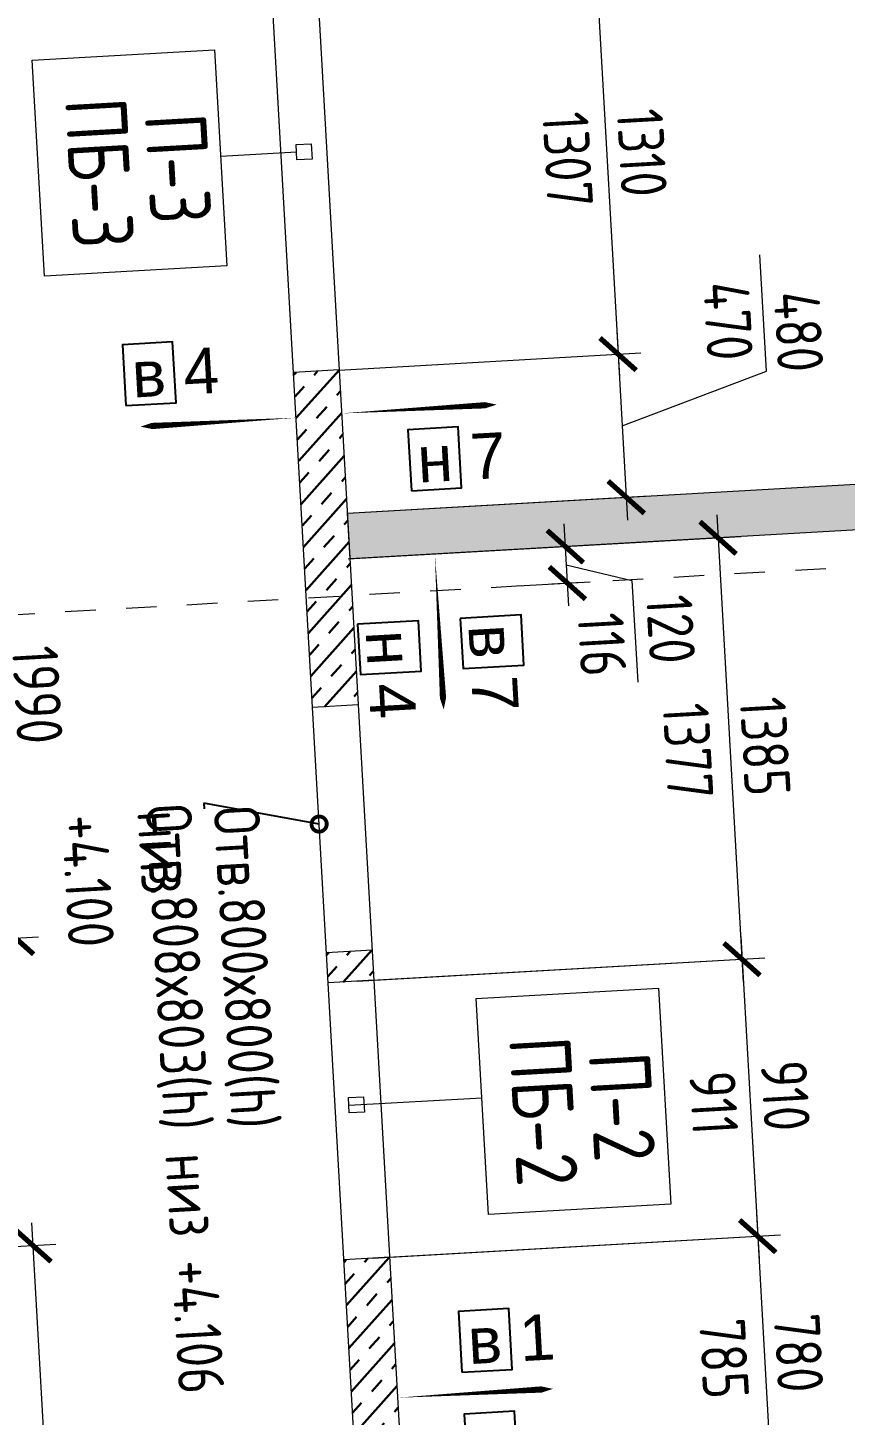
# Model space of a CAD drawing. Header units: metres. Extents: x 93803 to 107732, y 94484 to 125083.
# Drawn here: x 107725.545 to 107728.228, y 110814.321 to 110818.873 of the extents above; entities that cross this region are included whole.
import ezdxf
from ezdxf import colors
from ezdxf.entities.mleader import LeaderData, LeaderLine
from ezdxf.math import Vec2, Vec3

# ---------------------------------------------------------------- set-up
doc = ezdxf.new("R2010")
doc.units = ezdxf.units.M
doc.header["$PDMODE"] = 35
doc.header["$PDSIZE"] = 1
doc.linetypes.add('_ШПТ__20_т__2_5__Линия сетки', pattern=[25, 20, -2.5, 0, -2.5])
doc.layers.get('Defpoints').update_dxf_attribs({"color": 253})
for name, color, linetype, lineweight in [('0_Выноски текст', 7, 'Continuous', 18), ('Оси', 250, 'Continuous', 9), ('Размеры', 250, 'Continuous', 9), ('Стены', 7, 'Continuous', 18), ('Стены штриховка', 7, 'Continuous', 30)]:
    doc.layers.add(name, color=color, linetype=linetype, lineweight=lineweight)
for name, color, linetype in [('2023.10.30_В_ОТКЛОНЕНИЯ', 7, 'Continuous'), ('2023.10.30_Н_ОТКЛОНЕНИЯ', 7, 'Continuous'), ('_4-3_ маркировка на кладочных планах АР', 7, 'Continuous')]:
    doc.layers.add(name, color=color, linetype=linetype)
doc.styles.add('AxeAndPointZ', font='arial.ttf')
doc.styles.add('ГОСТ 2.304', font='CS_Gost2304.shx')
doc.styles.add('стиль1', font='isocpeur.ttf')
doc.dimstyles.new('невидим', dxfattribs={"dimscale": 100, "dimtxt": 1.5, "dimasz": 1.5, "dimexe": 0.3, "dimexo": 0, "dimgap": 0.5, "dimtad": 1, "dimdec": 0, "dimtxsty": 'ГОСТ 2.304', "dimblk": 'OBLIQUE', "dimcen": 2.5, "dimdle": 0.5, "dimse1": 1, "dimse2": 1, "dimsd1": 1, "dimsd2": 1, "dimadec": 0, "dimazin": 2, "dimtfac": 0.75, "dimtdec": 0, "dimtofl": 0, "dimtmove": 2, "dimatfit": 3, "dimfxl": 1, "dimtfill": 1, "dimtolj": 1, "dimlwd": 9, "dimlwe": 9, "dimarcsym": 1})
doc.dimstyles.new('СПДС', dxfattribs={"dimscale": 100, "dimtxt": 2, "dimasz": 1.5, "dimexe": 1, "dimexo": 0, "dimgap": 0.5, "dimtad": 1, "dimdec": 0, "dimtxsty": 'ГОСТ 2.304', "dimblk": 'ARCHTICK', "dimcen": 2.5, "dimdle": 1, "dimadec": 0, "dimazin": 2, "dimtfac": 0.75, "dimtdec": 0, "dimtmove": 1, "dimatfit": 3, "dimfxl": 1, "dimtfill": 1, "dimtolj": 1, "dimlwd": 9, "dimlwe": 9, "dimarcsym": 1})

# ---------------------------------------------------------------- blocks, each defined once
blk = doc.blocks.new('_ArchTick')
at = {"color": 0, "linetype": 'ByBlock', "const_width": 0.15}
blk.add_lwpolyline([(-0.5, -0.5), (0.5, 0.5)], dxfattribs=at)
blk = doc.blocks.new('*D4961')
at = {"layer": 'Defpoints', "color": 0, "ltscale": 75, "transparency": 16777216}
for p in [(26391.3, 9244.2), (25081.3, 8327), (26391.3, 8327)]:
    blk.add_point(p, dxfattribs=at)
at = {"layer": 'Размеры', "color": 0, "lineweight": 9, "ltscale": 75, "transparency": 16777216}
for p, q in [((25081.3, 8327), (25081.3, 9319.2)), ((26391.3, 8327), (26391.3, 9319.2)), ((25006.3, 9244.2), (26466.3, 9244.2))]:
    blk.add_line(p, q, dxfattribs=at)
at = {"layer": 'Размеры', "color": 0, "lineweight": 9, "ltscale": 75, "transparency": 16777216, "xscale": 112.5, "yscale": 112.5, "zscale": 112.5, "rotation": 180}
blk.add_blockref('_ArchTick', (25081.3, 9244.2), dxfattribs=at)
at = {"layer": 'Размеры', "color": 0, "lineweight": 9, "ltscale": 75, "transparency": 16777216, "xscale": 112.5, "yscale": 112.5, "zscale": 112.5}
blk.add_blockref('_ArchTick', (26391.3, 9244.2), dxfattribs=at)
at = {"layer": 'Размеры', "color": 0, "lineweight": 25, "ltscale": 75, "transparency": 16777216, "insert": (25736.3, 9359.8), "char_height": 150, "width": 172.39, "attachment_point": 5, "style": 'ГОСТ 2.304'}
blk.add_mtext('\\A1;1310', dxfattribs=at)
blk = doc.blocks.new('*D4523')
at = {"layer": 'Defpoints', "color": 0, "ltscale": 75, "transparency": 16777216}
for p in [(26861.3, 9244.2), (26391.3, 8327), (26861.3, 8327.7)]:
    blk.add_point(p, dxfattribs=at)
at = {"layer": 'Размеры', "color": 0, "lineweight": 9, "ltscale": 75, "transparency": 16777216}
for p, q in [((26474.8, 9727.3), (26092.3, 9727.3)), ((26626.3, 9244.2), (26474.8, 9727.3)), ((26391.3, 8327), (26391.3, 9319.2)), ((26861.3, 8327.7), (26861.3, 9319.2)), ((26316.3, 9244.2), (26936.3, 9244.2))]:
    blk.add_line(p, q, dxfattribs=at)
at = {"layer": 'Размеры', "color": 0, "lineweight": 9, "ltscale": 75, "transparency": 16777216, "xscale": 112.5, "yscale": 112.5, "zscale": 112.5, "rotation": 180}
blk.add_blockref('_ArchTick', (26391.3, 9244.2), dxfattribs=at)
at = {"layer": 'Размеры', "color": 0, "lineweight": 9, "ltscale": 75, "transparency": 16777216, "xscale": 112.5, "yscale": 112.5, "zscale": 112.5}
blk.add_blockref('_ArchTick', (26861.3, 9244.2), dxfattribs=at)
at = {"layer": 'Размеры', "color": 0, "lineweight": 25, "ltscale": 75, "transparency": 16777216, "insert": (26351.2, 9839.8), "char_height": 150, "width": 172.39, "attachment_point": 5, "style": 'ГОСТ 2.304'}
blk.add_mtext('\\A1;480', dxfattribs=at)
blk = doc.blocks.new('*D4524')
at = {"layer": 'Defpoints', "color": 0, "ltscale": 75, "transparency": 16777216}
for p in [(28395.9, 9537.5), (27011.4, 8322), (28395.9, 8272)]:
    blk.add_point(p, dxfattribs=at)
at = {"layer": 'Размеры', "color": 0, "lineweight": 9, "ltscale": 75, "transparency": 16777216}
for p, q in [((27011.4, 8322), (27011.4, 9612.5)), ((28395.9, 8272), (28395.9, 9612.5)), ((26936.4, 9537.5), (28470.9, 9537.5))]:
    blk.add_line(p, q, dxfattribs=at)
at = {"layer": 'Размеры', "color": 0, "lineweight": 9, "ltscale": 75, "transparency": 16777216, "xscale": 112.5, "yscale": 112.5, "zscale": 112.5, "rotation": 180}
blk.add_blockref('_ArchTick', (27011.4, 9537.5), dxfattribs=at)
at = {"layer": 'Размеры', "color": 0, "lineweight": 9, "ltscale": 75, "transparency": 16777216, "xscale": 112.5, "yscale": 112.5, "zscale": 112.5}
blk.add_blockref('_ArchTick', (28395.9, 9537.5), dxfattribs=at)
at = {"layer": 'Размеры', "color": 0, "lineweight": 25, "ltscale": 75, "transparency": 16777216, "insert": (27703.6, 9653.1), "char_height": 150, "width": 172.39, "attachment_point": 5, "style": 'ГОСТ 2.304'}
blk.add_mtext('\\A1;1385', dxfattribs=at)
blk = doc.blocks.new('*D4525')
at = {"layer": 'Defpoints', "color": 0, "ltscale": 75, "transparency": 16777216}
for p in [(29305.9, 9537.5), (28395.9, 8321), (29305.9, 8272)]:
    blk.add_point(p, dxfattribs=at)
at = {"layer": 'Размеры', "color": 0, "lineweight": 9, "ltscale": 75, "transparency": 16777216}
for p, q in [((28395.9, 8321), (28395.9, 9612.5)), ((29305.9, 8272), (29305.9, 9612.5)), ((28320.9, 9537.5), (29380.9, 9537.5))]:
    blk.add_line(p, q, dxfattribs=at)
at = {"layer": 'Размеры', "color": 0, "lineweight": 9, "ltscale": 75, "transparency": 16777216, "xscale": 112.5, "yscale": 112.5, "zscale": 112.5, "rotation": 180}
blk.add_blockref('_ArchTick', (28395.9, 9537.5), dxfattribs=at)
at = {"layer": 'Размеры', "color": 0, "lineweight": 9, "ltscale": 75, "transparency": 16777216, "xscale": 112.5, "yscale": 112.5, "zscale": 112.5}
blk.add_blockref('_ArchTick', (29305.9, 9537.5), dxfattribs=at)
at = {"layer": 'Размеры', "color": 0, "lineweight": 25, "ltscale": 75, "transparency": 16777216, "insert": (28850.9, 9654.4), "char_height": 150, "width": 172.39, "attachment_point": 5, "style": 'ГОСТ 2.304'}
blk.add_mtext('\\A1;910', dxfattribs=at)
blk = doc.blocks.new('*D4526')
at = {"layer": 'Defpoints', "color": 0, "ltscale": 75, "transparency": 16777216}
for p in [(30086.4, 9537.5), (29305.9, 8321), (30086.4, 8322)]:
    blk.add_point(p, dxfattribs=at)
at = {"layer": 'Размеры', "color": 0, "lineweight": 9, "ltscale": 75, "transparency": 16777216}
for p, q in [((29305.9, 8321), (29305.9, 9612.5)), ((30086.4, 8322), (30086.4, 9612.5)), ((29230.9, 9537.5), (30161.4, 9537.5))]:
    blk.add_line(p, q, dxfattribs=at)
at = {"layer": 'Размеры', "color": 0, "lineweight": 9, "ltscale": 75, "transparency": 16777216, "xscale": 112.5, "yscale": 112.5, "zscale": 112.5, "rotation": 180}
blk.add_blockref('_ArchTick', (29305.9, 9537.5), dxfattribs=at)
at = {"layer": 'Размеры', "color": 0, "lineweight": 9, "ltscale": 75, "transparency": 16777216, "xscale": 112.5, "yscale": 112.5, "zscale": 112.5}
blk.add_blockref('_ArchTick', (30086.4, 9537.5), dxfattribs=at)
at = {"layer": 'Размеры', "color": 0, "lineweight": 25, "ltscale": 75, "transparency": 16777216, "insert": (29696.1, 9650), "char_height": 150, "width": 172.39, "attachment_point": 5, "style": 'ГОСТ 2.304'}
blk.add_mtext('\\A1;780', dxfattribs=at)
blk = doc.blocks.new('*D4535')
at = {"layer": 'Defpoints', "color": 0, "ltscale": 75, "transparency": 16777216}
for p in [(27131.5, 9035.3), (27011.4, 8956.7), (27131.5, 8873.4)]:
    blk.add_point(p, dxfattribs=at)
at = {"layer": 'Размеры', "color": 0, "lineweight": 9, "ltscale": 75, "transparency": 16777216}
for p, q in [((27071.4, 9035.3), (27135, 9247.3)), ((27135, 9247.3), (27468.8, 9247.3)), ((27011.4, 8956.7), (27011.4, 9110.3)), ((27131.5, 8873.4), (27131.5, 9110.3)), ((26936.4, 9035.3), (27206.5, 9035.3))]:
    blk.add_line(p, q, dxfattribs=at)
at = {"layer": 'Размеры', "color": 0, "lineweight": 9, "ltscale": 75, "transparency": 16777216, "xscale": 112.5, "yscale": 112.5, "zscale": 112.5, "rotation": 180}
blk.add_blockref('_ArchTick', (27011.4, 9035.3), dxfattribs=at)
at = {"layer": 'Размеры', "color": 0, "lineweight": 9, "ltscale": 75, "transparency": 16777216, "xscale": 112.5, "yscale": 112.5, "zscale": 112.5}
blk.add_blockref('_ArchTick', (27131.5, 9035.3), dxfattribs=at)
at = {"layer": 'Размеры', "color": 0, "lineweight": 25, "ltscale": 75, "transparency": 16777216, "insert": (27301.9, 9365.6), "char_height": 150, "attachment_point": 5, "style": 'ГОСТ 2.304'}
blk.add_mtext('\\A1;120', dxfattribs=at)
blk = doc.blocks.new('*D3549')
at = {"layer": 'Defpoints', "color": 0, "ltscale": 100, "transparency": 16777216}
for p in [(27131.5, 8891.9), (27015.7, 8815.2, -36.5), (27131.5, 8757.9)]:
    blk.add_point(p, dxfattribs=at)
at = {"color": 0, "ltscale": 100, "transparency": 16777216, "insert": (27339.6, 9137.6), "char_height": 150, "attachment_point": 5, "style": 'ГОСТ 2.304', "bg_fill": 3, "box_fill_scale": 1.1, "bg_fill_color": 256, "bg_fill_true_color": 13158600, "bg_fill_transparency": 0}
blk.add_mtext('\\A1;116', dxfattribs=at)
blk = doc.blocks.new('_Oblique')
at = {"color": 0, "linetype": 'ByBlock', "lineweight": -2}
blk.add_line((-0.5, -0.5), (0.5, 0.5), dxfattribs=at)
blk = doc.blocks.new('*D4996')
at = {"layer": 'Defpoints', "color": 0, "ltscale": 100, "transparency": 16777216}
for p in [(28392.8, 9271.2), (27015.7, 8815.2, -36.5), (28392.8, 8240.2, 1039.2)]:
    blk.add_point(p, dxfattribs=at)
at = {"color": 0, "ltscale": 100, "transparency": 16777216, "insert": (27704.3, 9399.3), "char_height": 150, "attachment_point": 5, "style": 'ГОСТ 2.304', "bg_fill": 3, "box_fill_scale": 1.1, "bg_fill_color": 256, "bg_fill_true_color": 13158600, "bg_fill_transparency": 0}
blk.add_mtext('\\A1;1377', dxfattribs=at)
blk = doc.blocks.new('*D4997')
at = {"layer": 'Defpoints', "color": 0, "ltscale": 100, "transparency": 16777216}
for p in [(29303.6, 8737.1), (28392.8, 8240.2, 1039.2), (29303.6, 8253.5, 1007.6)]:
    blk.add_point(p, dxfattribs=at)
at = {"color": 0, "ltscale": 100, "transparency": 16777216, "insert": (28861.3, 9418.3), "char_height": 150, "attachment_point": 5, "style": 'ГОСТ 2.304', "bg_fill": 3, "box_fill_scale": 1.1, "bg_fill_color": 256, "bg_fill_true_color": 13158600, "bg_fill_transparency": 0}
blk.add_mtext('\\A1;911', dxfattribs=at)
blk = doc.blocks.new('*D4998')
at = {"layer": 'Defpoints', "color": 0, "ltscale": 100, "transparency": 16777216}
for p in [(26398.4, 9235.4), (27018.7, 8814.4, 3674.5), (26398.4, 8255.3, 940.7)]:
    blk.add_point(p, dxfattribs=at)
at = {"color": 0, "ltscale": 100, "transparency": 16777216, "insert": (26303.3, 9610.8), "char_height": 150, "attachment_point": 5, "style": 'ГОСТ 2.304', "bg_fill": 3, "box_fill_scale": 1.1, "bg_fill_color": 256, "bg_fill_true_color": 13158600, "bg_fill_transparency": 0}
blk.add_mtext('\\A1;470', dxfattribs=at)
blk = doc.blocks.new('*D4999')
at = {"layer": 'Defpoints', "color": 0, "ltscale": 100, "transparency": 16777216}
for p in [(25091.2, 8765.6), (25091.2, 8256.2, 964.2), (26398.4, 8255.3, 940.7)]:
    blk.add_point(p, dxfattribs=at)
at = {"color": 0, "ltscale": 100, "transparency": 16777216, "insert": (25744.8, 9115.2), "char_height": 150, "attachment_point": 5, "style": 'ГОСТ 2.304', "bg_fill": 3, "box_fill_scale": 1.1, "bg_fill_color": 256, "bg_fill_true_color": 13158600, "bg_fill_transparency": 0}
blk.add_mtext('\\A1;1307', dxfattribs=at)
blk = doc.blocks.new('*D4915')
at = {"layer": 'Defpoints', "color": 0, "ltscale": 75, "transparency": 16777216}
for p in [(28191.5, 7161), (26201.5, 6332), (28191.5, 6332)]:
    blk.add_point(p, dxfattribs=at)
at = {"layer": 'Размеры', "color": 0, "lineweight": 9, "ltscale": 75, "transparency": 16777216}
for p, q in [((26201.5, 6332), (26201.5, 7236)), ((28191.5, 6332), (28191.5, 7236)), ((26126.5, 7161), (28266.5, 7161))]:
    blk.add_line(p, q, dxfattribs=at)
at = {"layer": 'Размеры', "color": 0, "lineweight": 9, "ltscale": 75, "transparency": 16777216, "xscale": 112.5, "yscale": 112.5, "zscale": 112.5, "rotation": 180}
blk.add_blockref('_ArchTick', (26201.5, 7161), dxfattribs=at)
at = {"layer": 'Размеры', "color": 0, "lineweight": 9, "ltscale": 75, "transparency": 16777216, "xscale": 112.5, "yscale": 112.5, "zscale": 112.5}
blk.add_blockref('_ArchTick', (28191.5, 7161), dxfattribs=at)
at = {"layer": 'Размеры', "color": 0, "lineweight": 25, "ltscale": 75, "transparency": 16777216, "insert": (27399.1, 7277.8), "char_height": 150, "attachment_point": 5, "style": 'ГОСТ 2.304'}
blk.add_mtext('\\A1;1990', dxfattribs=at)
blk = doc.blocks.new('*D4917')
at = {"layer": 'Defpoints', "color": 0, "ltscale": 75, "transparency": 16777216}
for p in [(29201.5, 7161), (29201.5, 6332), (31201.5, 6332)]:
    blk.add_point(p, dxfattribs=at)
at = {"layer": 'Размеры', "color": 0, "lineweight": 9, "ltscale": 75, "transparency": 16777216}
for p, q in [((29201.5, 6332), (29201.5, 7236)), ((31201.5, 6332), (31201.5, 7236)), ((31276.5, 7161), (29126.5, 7161))]:
    blk.add_line(p, q, dxfattribs=at)
at = {"layer": 'Размеры', "color": 0, "lineweight": 9, "ltscale": 75, "transparency": 16777216, "xscale": 112.5, "yscale": 112.5, "zscale": 112.5, "rotation": 180}
blk.add_blockref('_ArchTick', (29201.5, 7161), dxfattribs=at)
at = {"layer": 'Размеры', "color": 0, "lineweight": 9, "ltscale": 75, "transparency": 16777216, "xscale": 112.5, "yscale": 112.5, "zscale": 112.5}
blk.add_blockref('_ArchTick', (31201.5, 7161), dxfattribs=at)
at = {"layer": 'Размеры', "color": 0, "lineweight": 25, "ltscale": 75, "transparency": 16777216, "insert": (30201.5, 7279.3), "char_height": 150, "attachment_point": 5, "style": 'ГОСТ 2.304'}
blk.add_mtext('\\A1;2000', dxfattribs=at)
blk = doc.blocks.new('*D4937')
at = {"layer": 'Defpoints', "color": 0, "transparency": 16777216}
for p in [(31196.5, 6475.2), (29185, 6275, 1254.4), (31196.5, 6276.3, 1212)]:
    blk.add_point(p, dxfattribs=at)
at = {"color": 0, "transparency": 16777216, "insert": (30189.1, 7038.8), "char_height": 150, "attachment_point": 5, "style": 'ГОСТ 2.304', "bg_fill": 3, "box_fill_scale": 1.1, "bg_fill_color": 256, "bg_fill_true_color": 13158600, "bg_fill_transparency": 0}
blk.add_mtext('\\A1;2012', dxfattribs=at)
blk = doc.blocks.new('_DOTSMALL')
at = {"color": 0, "linetype": 'ByBlock', "const_width": 0.5}
blk.add_lwpolyline([(-0.0625, 0, 1), (0.0625, 0, 1)], format="xyb", close=True, dxfattribs=at)
blk = doc.blocks.new('*D3548')
at = {"layer": 'Defpoints', "color": 0, "ltscale": 100, "transparency": 16777216}
for p in [(29303.6, 9313.1), (30088.5, 8722.3, 3935), (29303.6, 8253.5, 1007.6)]:
    blk.add_point(p, dxfattribs=at)
at = {"color": 0, "ltscale": 100, "transparency": 16777216, "insert": (29700.5, 9404.6), "char_height": 150, "attachment_point": 5, "style": 'ГОСТ 2.304', "bg_fill": 3, "box_fill_scale": 1.1, "bg_fill_color": 256, "bg_fill_true_color": 13158600, "bg_fill_transparency": 0}
blk.add_mtext('\\A1;785', dxfattribs=at)
blk = doc.blocks.new('34433')
at = {"layer": 'Оси', "linetype": '_ШПТ__20_т__2_5__Линия сетки'}
blk.add_line((27131.5, -815.2), (27131.5, 12717.6), dxfattribs=at)
at = {"layer": '0_Выноски текст', "insert": (27781, 7761.4, 3965), "char_height": 150, "width": 3203.321, "attachment_point": 1, "style": 'ГОСТ 2.304'}
blk.add_mtext('Отв.808х803(h) низ +4.106', dxfattribs=at)
at = {"layer": 'Размеры', "color": 0, "lineweight": 25, "ltscale": 75}
dim = blk.add_linear_dim(base=(26861.3, 9244.2), p1=(26391.3, 8327), p2=(26861.3, 8327.7), text='480', dimstyle='СПДС', override={"dimscale": 75, "dimtfill": 0}, dxfattribs=at)
dim.commit()
dim.dimension.update_dxf_attribs({"geometry": '*D4523', "text_midpoint": (26437.3, 9727.3), "dimtype": 128})
for base, p1, p2, text, picture, middle in [((28395.9, 9537.5), (27011.4, 8322), (28395.9, 8272), '1385', '*D4524', (27703.6, 9653.1)), ((30086.4, 9537.5), (29305.9, 8321), (30086.4, 8322), '780', '*D4526', (29696.1, 9650))]:
    dim = blk.add_linear_dim(base=base, p1=p1, p2=p2, text=text, dimstyle='СПДС', override={"dimscale": 75, "dimtfill": 0}, dxfattribs=at)
    dim.commit()
    dim.dimension.update_dxf_attribs({"geometry": picture, "text_midpoint": middle})
for base, p1, p2, picture, middle in [((29305.9, 9537.5), (28395.9, 8321), (29305.9, 8272), '*D4525', (28850.9, 9654.4)), ((26391.3, 9244.2), (25081.3, 8327), (26391.3, 8327), '*D4961', (25736.3, 9359.8)), ((27131.5, 9035.3), (27011.4, 8956.7), (27131.5, 8873.4), '*D4535', (27172.5, 9365.6))]:
    dim = blk.add_linear_dim(base=base, p1=p1, p2=p2, dimstyle='СПДС', override={"dimscale": 75, "dimtfill": 0}, dxfattribs=at)
    dim.commit()
    dim.dimension.update_dxf_attribs({"geometry": picture, "text_midpoint": middle})
for base, p1, p2, picture, middle in [((28191.5, 7161), (26201.5, 6332), (28191.5, 6332), '*D4915', (27399.1, 7161)), ((29201.5, 7161), (31201.5, 6332), (29201.5, 6332), '*D4917', (30201.5, 7161))]:
    dim = blk.add_linear_dim(base=base, p1=p1, p2=p2, dimstyle='СПДС', override={"dimscale": 75, "dimtfill": 0}, dxfattribs=at)
    dim.commit()
    dim.dimension.update_dxf_attribs({"geometry": picture, "text_midpoint": middle, "dimtype": 160})
at = {"layer": '0_Выноски текст'}
ml = blk.add_multileader_mtext('Standard', dxfattribs=at)
ml.set_content('Отв.800х800(h) низ +4.100', color=256, style='ГОСТ 2.304')
ml.set_leader_properties()
ml.set_arrow_properties(name='DOTSMALL')
ml.build(insert=Vec2(0, 0))
ml.multileader.update_dxf_attribs({"text_left_attachment_type": 6, "text_right_attachment_type": 6, "dogleg_length": 0.36, "arrow_head_size": 100})
ctx = ml.context
ctx.base_point, ctx.char_height, ctx.arrow_head_size, ctx.landing_gap_size, ctx.plane_origin = Vec3(27784.9, 7803.6, 3965), 150, 100, 15, Vec3(25708.6, 8686.9, 3965)
ctx.left_attachment, ctx.right_attachment = 6, 6
notes = []
notes.append((ctx, [(0, (1, 1, 0), (27784.5, 7803.6, 3965), (1, 0), 0.36, [(0, [(27874.6, 8177, 3965)], 0, [])])]))
ctx.mtext.insert, ctx.mtext.width, ctx.mtext.flow_direction = Vec3(27799.9, 7983.6, 3965), 3203.321, 5
for ctx, leaders in notes:
    for number, flags, end, landing, length, lines in leaders:
        leader = LeaderData()
        leader.index, (leader.has_last_leader_line, leader.has_dogleg_vector, leader.attachment_direction) = number, flags
        leader.last_leader_point, leader.dogleg_vector, leader.dogleg_length = Vec3(end), Vec3(landing), length
        for number, points, colour, breaks in lines:
            line = LeaderLine()
            line.index, line.vertices, line.color, line.breaks = number, Vec3.list(points), colors.encode_raw_color(colour), breaks
            leader.lines.append(line)
        ctx.leaders.append(leader)
at = {"ltscale": 100}
dim = blk.add_linear_dim(base=(27131.5, 8891.9), p1=(27015.7, 8815.2, -36.5), p2=(27131.5, 8757.9), dimstyle='невидим', dxfattribs=at)
dim.commit()
dim.dimension.update_dxf_attribs({"geometry": '*D3549', "text_midpoint": (27339.6, 9137.6), "dimtype": 128})
dim = blk.add_linear_dim(base=(31196.54, 6475.1782), p1=(29185.0371, 6275.0126, 1254.4), p2=(31196.54, 6276.3387, 1212), dimstyle='невидим')
dim.commit()
dim.dimension.update_dxf_attribs({"geometry": '*D4937', "text_midpoint": (30189.1251, 7038.7815), "dimtype": 160})
dim = blk.add_linear_dim(base=(28392.8, 9271.2), p1=(27015.7, 8815.2, -36.5), p2=(28392.8, 8240.2, 1039.2), dimstyle='невидим', dxfattribs=at)
dim.commit()
dim.dimension.update_dxf_attribs({"geometry": '*D4996', "text_midpoint": (27704.3, 9399.3)})
at = {"layer": 'Стены'}
for points in [[(27491.4, 8327), (27491.4, 8177)], [(28297.4, 8327), (28297.4, 8177)]]:
    blk.add_lwpolyline(points, dxfattribs=at)
at = {"ltscale": 100}
dim = blk.add_linear_dim(base=(26398.4, 9235.4), p1=(27018.7, 8814.4, 3674.5), p2=(26398.4, 8255.3, 940.7), text='470', dimstyle='невидим', dxfattribs=at)
dim.commit()
dim.dimension.update_dxf_attribs({"geometry": '*D4998', "text_midpoint": (26303.3, 9610.8), "dimtype": 160})
dim = blk.add_linear_dim(base=(29303.6, 8737.1), p1=(28392.8, 8240.2, 1039.2), p2=(29303.6, 8253.5, 1007.6), dimstyle='невидим', dxfattribs=at)
dim.commit()
dim.dimension.update_dxf_attribs({"geometry": '*D4997', "text_midpoint": (28861.3, 9418.3), "dimtype": 160})
at = {"layer": 'Стены штриховка'}
h = blk.add_hatch(dxfattribs=at)
h.set_pattern_fill('ASHLER', color=256, scale=200, angle=270, pattern_type=2)
h.set_pattern_definition([(315, (-90163.45, 379.79), (70.71068, 70.71068), []), (315, (-90092.75, 379.79), (70.71068, 70.71068), [50, -50])])
h.paths.add_polyline_path([(27011.4, 12187.7), (26861.3, 12187.7), (26861.3, 8327.7), (27011.4, 8327.7)])
h.paths.add_polyline_path([(30236.4, 12187.3), (30086.4, 12187.3), (30086.4, 8327.3), (30236.4, 8327.3)])
h.paths.add_polyline_path([(31846.5, 12187.3), (31696.4, 12187.3), (31696.4, 8327.3), (31846.5, 8327.3)])
h.paths.add_polyline_path([(33486.4, 12187.2), (33336.3, 12187.2), (33336.3, 8327.2), (33486.4, 8327.2)])
h.paths.add_polyline_path([(39026.4, 12187), (38876.4, 12187), (38876.4, 8327), (39026.4, 8327)])
h.paths.add_polyline_path([(42161.5, 12187), (42011.4, 12187), (42011.4, 8327), (42161.5, 8327)])
h = blk.add_hatch(dxfattribs=at)
h.set_pattern_fill('ASHLER', color=256, scale=200, angle=270, pattern_type=2)
h.set_pattern_definition([(315, (-76807.56, 379.79), (70.71068, 70.71068), []), (315, (-76736.86, 379.79), (70.71068, 70.71068), [50, -50])])
h.paths.add_polyline_path([(28396.5, 8327), (28297.4, 8327), (28297.4, 8177), (28396.5, 8177)])
h = blk.add_hatch(dxfattribs=at)
h.set_pattern_fill('ASHLER', color=256, scale=200, angle=270, pattern_type=2)
h.set_pattern_definition([(315, (-75798.45, 379.79), (70.71068, 70.71068), []), (315, (-75727.75, 379.79), (70.71068, 70.71068), [50, -50])])
h.paths.add_polyline_path([(30346.4, 8327), (29306.5, 8327), (29306.5, 8177), (30346.4, 8177)])
at = {"layer": 'Стены'}
blk.add_lwpolyline([(26861.3, 12187.7), (27011.4, 12187.7), (27011.4, 8327.7), (26861.3, 8327.7)], close=True, dxfattribs=at)
for points in [[(28396.5, 8327.7), (28396.5, 8177.7)], [(29306.5, 8327.7), (29306.5, 8177.7)]]:
    blk.add_lwpolyline(points, dxfattribs=at)
at = {"ltscale": 100}
dim = blk.add_linear_dim(base=(25091.2, 8765.6), p1=(26398.4, 8255.3, 940.7), p2=(25091.2, 8256.2, 964.2), dimstyle='невидим', dxfattribs=at)
dim.commit()
dim.dimension.update_dxf_attribs({"geometry": '*D4999', "text_midpoint": (25744.8, 9115.2), "dimtype": 160})
at = {"layer": 'Стены штриховка'}
h = blk.add_hatch(dxfattribs=at)
h.set_pattern_fill('ASHLER', color=256, scale=200, angle=270, pattern_type=2)
h.set_pattern_definition([(315, (-78713.6, 380.49), (70.71068, 70.71068), []), (315, (-78642.9, 380.49), (70.71068, 70.71068), [50, -50])])
h.paths.add_polyline_path([(27491.4, 8327.7), (26391.3, 8327.7), (26391.3, 8177.7), (27491.4, 8177.7)])
at = {"layer": 'Стены'}
blk.add_lwpolyline([(14941.5, 8327), (45321.5, 8327), (45321.5, 8177), (14941.5, 8177)], close=True, dxfattribs=at)
blk.add_lwpolyline([(26391.3, 8327.7), (26391.3, 8177.7)], dxfattribs=at)
at = {"ltscale": 100}
dim = blk.add_linear_dim(base=(29303.6, 9313.1), p1=(30088.5, 8722.3, 3935), p2=(29303.6, 8253.5, 1007.6), dimstyle='невидим', dxfattribs=at)
dim.commit()
dim.dimension.update_dxf_attribs({"geometry": '*D3548', "text_midpoint": (29700.5, 9404.6), "dimtype": 128})

msp = doc.modelspace()

# ---------------------------------------------------------------- block references
at = {"xscale": 0.001, "yscale": 0.001, "zscale": 0.001, "rotation": 273.2530497410625}
msp.add_blockref('34433', (107716.7554, 110843.6261), dxfattribs=at)

# ---------------------------------------------------------------- next in the draw order: linework, layer by layer
at = {"layer": '2023.10.30_В_ОТКЛОНЕНИЯ'}
for points in [[(107725.8667, 110817.6329), (107726.0315, 110817.6423), (107726.0201, 110817.8419), (107725.8554, 110817.8326), (107725.8667, 110817.6329)], [(107726.9643, 110816.935), (107726.9737, 110816.7703), (107727.1733, 110816.7816), (107727.1639, 110816.9463), (107726.9643, 110816.935)], [(107726.9698, 110814.4624), (107727.1346, 110814.4717), (107727.1232, 110814.6714), (107726.9585, 110814.662), (107726.9698, 110814.4624)]]:
    msp.add_lwpolyline(points, dxfattribs=at)
for points in [[(107726.5731, 110817.6074, 0, 0, 0), (107727.0836, 110817.6364, 0, 0.1091, 0), (107726.8794, 110817.6248, 0.0205, 0.0205, 0), (107726.5731, 110817.6074, 0, 0, 0)], [(107726.4252, 110817.5932, 0, 0, 0), (107725.9147, 110817.5641, 0, 0.1091, 0), (107726.1189, 110817.5757, 0.0205, 0.0205, 0), (107726.4252, 110817.5932, 0, 0, 0)], [(107726.8808, 110817.1467, 0, 0, 0), (107726.9098, 110816.6361, 0, 0.1091, 0), (107726.8982, 110816.8403, 0.0205, 0.0205, 0), (107726.8808, 110817.1467, 0, 0, 0)], [(107726.7582, 110814.3788, 0, 0, 0), (107727.2687, 110814.4079, 0, 0.1091, 0), (107727.0645, 110814.3963, 0.0205, 0.0205, 0), (107726.7582, 110814.3788, 0, 0, 0)]]:
    msp.add_lwpolyline(points, format="xyseb", dxfattribs=at)
at = {"layer": '2023.10.30_Н_ОТКЛОНЕНИЯ'}
for points in [[(107726.5731, 110817.6074, 0, 0, 0), (107727.0836, 110817.6364, 0, 0.1091, 0), (107726.8794, 110817.6248, 0.0205, 0.0205, 0), (107726.5731, 110817.6074, 0, 0, 0)], [(107726.8808, 110817.1467, 0, 0, 0), (107726.9098, 110816.6361, 0, 0.1091, 0), (107726.8982, 110816.8403, 0.0205, 0.0205, 0), (107726.8808, 110817.1467, 0, 0, 0)], [(107726.7582, 110814.3788, 0, 0, 0), (107727.2687, 110814.4079, 0, 0.1091, 0), (107727.0645, 110814.3963, 0.0205, 0.0205, 0), (107726.7582, 110814.3788, 0, 0, 0)]]:
    msp.add_lwpolyline(points, format="xyseb", dxfattribs=at)
for points in [[(107726.8039, 110817.3539), (107726.9686, 110817.3633), (107726.9573, 110817.563), (107726.7925, 110817.5536), (107726.8039, 110817.3539)], [(107726.6273, 110816.9158), (107726.6367, 110816.7511), (107726.8364, 110816.7624), (107726.827, 110816.9272), (107726.6273, 110816.9158)], [(107726.989, 110814.1254), (107727.1537, 110814.1348), (107727.1424, 110814.3344), (107726.9776, 110814.3251), (107726.989, 110814.1254)]]:
    msp.add_lwpolyline(points, dxfattribs=at)
at = {"layer": '_4-3_ маркировка на кладочных планах АР', "color": 0, "linetype": 'Continuous', "lineweight": 0}
for p, q in [((107725.5591, 110818.7659), (107726.1581, 110818.8)), ((107726.1581, 110818.8), (107726.1983, 110818.0918)), ((107725.5993, 110818.0577), (107725.5591, 110818.7659)), ((107726.4266, 110818.464), (107726.178, 110818.4499)), ((107726.4252, 110818.489), (107726.4751, 110818.4918)), ((107726.428, 110818.4391), (107726.4252, 110818.489)), ((107726.4751, 110818.4918), (107726.4779, 110818.4419)), ((107726.4779, 110818.4419), (107726.428, 110818.4391)), ((107726.1983, 110818.0918), (107725.5993, 110818.0577)), ((107727.0161, 110815.6884), (107727.6152, 110815.7224)), ((107727.6152, 110815.7224), (107727.6554, 110815.0142)), ((107727.0564, 110814.9802), (107727.0161, 110815.6884)), ((107726.5971, 110815.3631), (107726.647, 110815.3659)), ((107726.5999, 110815.3132), (107726.5971, 110815.3631)), ((107726.5985, 110815.3381), (107727.0347, 110815.3621)), ((107726.647, 110815.3659), (107726.6498, 110815.316)), ((107726.6498, 110815.316), (107726.5999, 110815.3132)), ((107727.6554, 110815.0142), (107727.0564, 110814.9802))]:
    msp.add_line(p, q, dxfattribs=at)

# ---------------------------------------------------------------- next in the draw order: texts
at = {"layer": '2023.10.30_В_ОТКЛОНЕНИЯ', "style": 'AxeAndPointZ'}
for s, rotation, p in [('в 4', 3.253, (107725.8903, 110817.6593)), ('в 7', 273.253, (107726.9907, 110816.9114)), ('в 1', 3.253, (107726.9934, 110814.4888))]:
    msp.add_text(s, height=0.15, rotation=rotation, dxfattribs=at).set_placement(p)
at = {"layer": '2023.10.30_Н_ОТКЛОНЕНИЯ', "style": 'AxeAndPointZ'}
for s, rotation, p in [('н 7', 3.253, (107726.8275, 110817.3803)), ('н 4', 273.253, (107726.6537, 110816.8923))]:
    msp.add_text(s, height=0.15, rotation=rotation, dxfattribs=at).set_placement(p)
at = {"layer": '_4-3_ маркировка на кладочных планах АР', "color": 0, "lineweight": 5, "char_height": 0.2, "attachment_point": 2, "rotation": 273.253, "style": 'стиль1'}
for s, insert in [('\\A1;\\pxqc,t0,20;{\\W0.8;ПБ-3 \\H0.66x;\\S^  ;\\S^  ;}', (107725.8869, 110818.2838)), ('\\A1;\\pxqc,t0,20;{\\W0.8;П-3 \\H0.66x;\\S^  ;\\S^  ;}', (107726.1446, 110818.2984)), ('\\A1;\\pxqc,t0,20;{\\W0.8;ПБ-2 \\H0.66x;\\S^  ;\\S^  ;}', (107727.344, 110815.2062)), ('\\A1;\\pxqc,t0,20;{\\W0.8;П-2 \\H0.66x;\\S^  ;\\S^  ;}', (107727.6017, 110815.2209))]:
    msp.add_mtext(s, dxfattribs=dict(at, insert=insert))

doc.saveas('drawing.dxf')
